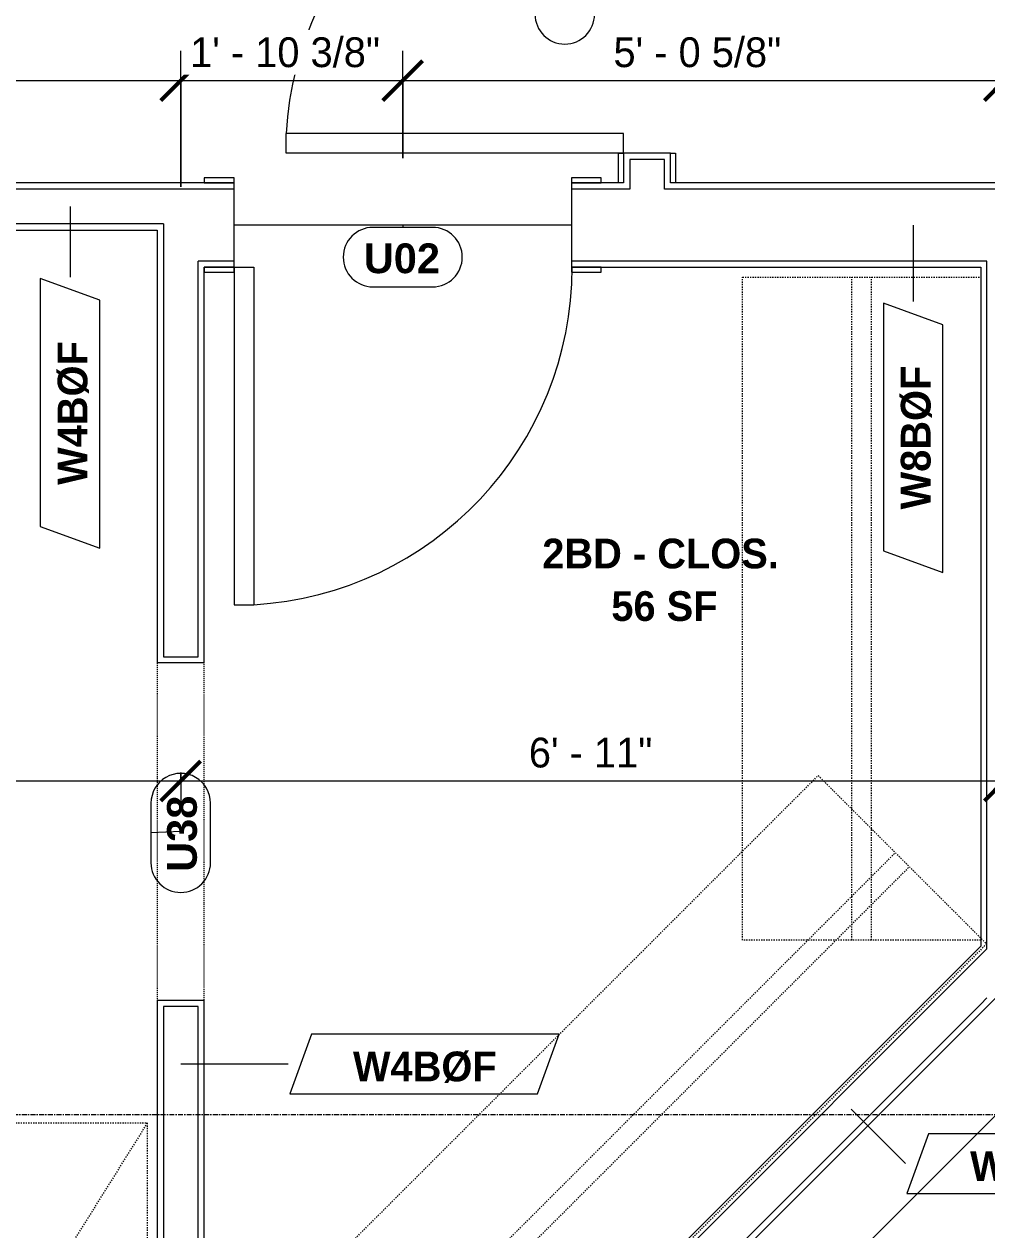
# Model space of a CAD drawing. Header units: inches. Extents: x -4058 to -1781, y 9814 to 12264.
# Drawn here: x -2461.4 to -2364.4, y 11835.6 to 11957.1 of the extents above; entities that cross this region are included whole.
import ezdxf

# ---------------------------------------------------------------- set-up
doc = ezdxf.new("R2010")
doc.units = ezdxf.units.IN
doc.header["$MEASUREMENT"] = 0
for name, pattern in [('Dash', [0.25, 0.125, -0.125]), ('Grid Line 1_2_', [0.875, 0.5, -0.125, 0.125, -0.125]), ('Overhead', [0.15625, 0.09375, -0.0625])]:
    doc.linetypes.add(name, pattern=pattern)
for name, color, linetype, lineweight in [('A-ANNO-DIMS', 211, 'Continuous', 9), ('A-ANNO-DIMS-32', 211, 'Continuous', 9), ('A-AREA-IDEN', 2, 'Continuous', 9), ('A-DETL-GENF-3', 92, 'Overhead', 9), ('A-DETL-MEDM-1', 33, 'Continuous', 9), ('A-DOOR-2', 31, 'Continuous', 9), ('A-DOOR-IDEN', 31, 'Continuous', 9), ('A-FLOR-2', 192, 'Continuous', 9), ('A-GENM', 5, 'Continuous', 9), ('A-GENM-2', 147, 'Dash', 9), ('A-WALL-2', 113, 'Continuous', 9), ('A-WALL-IDEN', 211, 'Continuous', 9), ('I-WALL-4', 2, 'Continuous', 9), ('Q-CASE', 31, 'Continuous', 9), ('Q-CASE-HDLN', 31, 'Dash', 9), ('S-GRID-1', 1, 'Grid Line 1_2_', 9)]:
    doc.layers.add(name, color=color, linetype=linetype, lineweight=lineweight)
doc.styles.add('Arial_B', font='arialbd.ttf', dxfattribs={"height": 3})
doc.styles.add('Century Gothic', font='ufonts.com_century-gothic.ttf', dxfattribs={"height": 3})
doc.styles.add('Century Gothic_B', font='GOTHICB.TTF', dxfattribs={"height": 3})
doc.dimstyles.new('MARKETING_DIMENSION', dxfattribs={"dimscale": 12, "dimtxt": 3.132505, "dimasz": 0.333333, "dimexe": 0.25, "dimexo": 0.166667, "dimgap": 0.041667, "dimtad": 1, "dimdec": 4, "dimrnd": 0.0625, "dimzin": 3, "dimdsep": 46, "dimlunit": 4, "dimtxsty": 'Century Gothic', "dimblk1": 'OBLIQUE', "dimblk2": 'OBLIQUE', "dimsah": 1, "dimcen": 0.09, "dimdle": 0.25, "dimazin": 0, "dimtfac": 1, "dimtdec": 4, "dimtix": 1, "dimtmove": 0, "dimatfit": 3, "dimfxl": 1, "dimtvp": 1, "dimtfill": 1, "dimfrac": 2, "dimtolj": 1, "dimtzin": 0, "dimarcsym": 2})
doc.dimstyles.new('THE_DIMENSION_STRING_4', dxfattribs={"dimscale": 12, "dimtxt": 3.132505, "dimasz": 0.333333, "dimexe": 0.25, "dimexo": 0.166667, "dimgap": 0.041667, "dimtad": 1, "dimdec": 4, "dimrnd": 0.0625, "dimzin": 3, "dimdsep": 46, "dimlunit": 4, "dimtxsty": 'Century Gothic', "dimblk1": 'OBLIQUE', "dimblk2": 'OBLIQUE', "dimsah": 1, "dimcen": 0.09, "dimdle": 0.25, "dimazin": 0, "dimtfac": 1, "dimtdec": 4, "dimtix": 1, "dimtmove": 0, "dimatfit": 3, "dimfxl": 1, "dimtvp": 1, "dimtfill": 1, "dimfrac": 2, "dimtolj": 1, "dimtzin": 0, "dimarcsym": 2})

# ---------------------------------------------------------------- blocks, each defined once
blk = doc.blocks.new('Door-Opening - CLEAR OPENING - 34_ x 80_-3928388-UNITS PLANS - 3RD FLOOR')
at = {"layer": 'A-DETL-GENF-3'}
for p, q in [((16.68, 2.37), (-17.32, 2.37)), ((-17.32, -2.38), (16.68, -2.38))]:
    blk.add_line(p, q, dxfattribs=at)
at = {"layer": 'A-DETL-MEDM-1'}
for p, q in [((-17.32, 2.37), (-17.32, -2.38)), ((16.68, -2.38), (16.68, 2.37))]:
    blk.add_line(p, q, dxfattribs=at)
blk = doc.blocks.new('OD_CW_Closet - OD_CW_Closet-3809433-UNITS PLANS - 3RD FLOOR')
at = {"layer": 'Q-CASE-HDLN'}
for p, q in [((0.74, -24), (0.74, 0)), ((0.74, 0), (67.55, 0)), ((67.55, 0), (67.55, -24)), ((0.74, -11), (67.55, -11)), ((0.74, -13), (67.55, -13)), ((67.55, -24), (0.74, -24))]:
    blk.add_line(p, q, dxfattribs=at)
blk = doc.blocks.new('OD_CW_Closet - OD_CW_Closet-3810279-UNITS PLANS - 3RD FLOOR')
at = {"layer": 'Q-CASE-HDLN'}
for p, q in [((0.74, -24), (0.74, 0)), ((0.74, 0), (87.24, 0)), ((87.24, 0), (87.24, -24)), ((0.74, -11), (87.24, -11)), ((0.74, -13), (87.24, -13)), ((87.24, -24), (0.74, -24))]:
    blk.add_line(p, q, dxfattribs=at)
blk = doc.blocks.new('SWING - SINGLE - FLUSH - SWING - FLUSH - 2-10 x 6-8 - PRIVACY-4202135-UNITS PLANS - 3RD FLOOR')
at = {"layer": 'A-DOOR-2'}
for p, q in [((15, 4.25), (15, 38.26)), ((17, 38.26), (15, 38.26)), ((17, 4.25), (17, 38.26)), ((-17, 4.75), (-20, 4.75)), ((-20, 4.75), (-20, 4.25)), ((-20, 4.25), (-17, 4.25)), ((-17, 4.25), (-17, 4.75)), ((17, 4.25), (15, 4.25)), ((20, 4.75), (17, 4.75)), ((17, 4.75), (17, 4.25)), ((17, 4.25), (20, 4.25)), ((20, 4.25), (20, 4.75)), ((-17, -4.25), (-20, -4.25)), ((-20, -4.25), (-20, -4.75)), ((-20, -4.75), (-17, -4.75)), ((-17, -4.75), (-17, -4.25)), ((20, -4.25), (17, -4.25)), ((17, -4.25), (17, -4.75)), ((17, -4.75), (20, -4.75)), ((20, -4.75), (20, -4.25))]:
    blk.add_line(p, q, dxfattribs=at)
blk.add_arc((17, 4.25), 34.07, 93.3657, 180, dxfattribs=at)
blk = doc.blocks.new('ADA Clearances - 30_x48_-V33-UNITS PLANS - 3RD FLOOR')
at = {"layer": 'A-GENM-2'}
for p, q in [((15, 24), (-15, -24)), ((-15, 24), (15, -24)), ((-15, 17.37), (-15, 24)), ((-15, 24), (15, 24)), ((15, 24), (15, -24)), ((-15, -24), (-15, 13)), ((15, -24), (-15, -24))]:
    blk.add_line(p, q, dxfattribs=at)
blk = doc.blocks.new('SWING - SINGLE - FLUSH - SWING - FLUSH - 2-10 x 6-8 - PRIVACY-4202130-UNITS PLANS - 3RD FLOOR')
at = {"layer": 'A-DOOR-2'}
for p, q in [((-20, 2.37), (-20, 2.87)), ((-20, 2.87), (-17, 2.87)), ((-17, 2.87), (-17, 2.37)), ((17, 2.37), (17, 2.87)), ((17, 2.87), (20, 2.87)), ((20, 2.87), (20, 2.37)), ((-17, 2.37), (-20, 2.37)), ((20, 2.37), (17, 2.37)), ((-20, -2.38), (-17, -2.38)), ((-20, -2.88), (-20, -2.38)), ((-17, -2.38), (-17, -2.88)), ((15, -2.38), (15, -36.38)), ((17, -2.38), (15, -2.38)), ((17, -2.38), (17, -36.38)), ((17, -2.38), (20, -2.38)), ((17, -2.88), (17, -2.38)), ((20, -2.38), (20, -2.88)), ((-17, -2.88), (-20, -2.88)), ((20, -2.88), (17, -2.88)), ((17, -36.38), (15, -36.38))]:
    blk.add_line(p, q, dxfattribs=at)
blk.add_arc((17, -2.38), 34.07, 180, 266.6343, dxfattribs=at)
blk = doc.blocks.new('DIMBLOCK839-UNITS PLANS - 3RD FLOOR')
at = {"layer": 'A-ANNO-DIMS-32'}
for p, q in [((-2445.62, 11940.74), (-2445.62, 11954.44)), ((-2522.81, 11952.27), (-2522.81, 11948.44)), ((-2522.81, 11951.44), (-2522.81, 11952.27)), ((-2525.81, 11951.44), (-2445.62, 11951.44)), ((-2445.62, 11951.44), (-2445.62, 11940.74))]:
    blk.add_line(p, q, dxfattribs=at)
at = {"layer": 'A-ANNO-DIMS-32', "lineweight": 50}
for p, q in [((-2522.81, 11951.44), (-2520.81, 11953.44)), ((-2445.62, 11951.44), (-2443.62, 11953.44)), ((-2522.81, 11951.44), (-2524.81, 11949.44)), ((-2445.62, 11951.44), (-2447.62, 11949.44))]:
    blk.add_line(p, q, dxfattribs=at)
at = {"layer": 'A-ANNO-DIMS-32', "color": 0, "insert": (-2494.46, 11955.79), "char_height": 3, "width": 24.5827, "attachment_point": 1, "line_spacing_factor": 0.984502, "style": 'Century Gothic', "bg_fill": 3, "box_fill_scale": 1.25, "bg_fill_color": 256, "bg_fill_true_color": 13158600, "bg_fill_transparency": 0}
blk.add_mtext('6\' - 5 3/16"', dxfattribs=at)
blk = doc.blocks.new('_Oblique')
at = {"color": 0, "linetype": 'ByBlock', "lineweight": -2}
blk.add_line((-0.5, -0.5), (0.5, 0.5), dxfattribs=at)
blk = doc.blocks.new('DIMBLOCK840-UNITS PLANS - 3RD FLOOR')
at = {"layer": 'A-ANNO-DIMS-32'}
for p, q in [((-2445.62, 11940.74), (-2445.62, 11954.44)), ((-2423.25, 11943.61), (-2423.25, 11954.44)), ((-2445.62, 11951.44), (-2423.25, 11951.44)), ((-2445.62, 11951.44), (-2445.62, 11940.74)), ((-2423.25, 11951.44), (-2423.25, 11943.61))]:
    blk.add_line(p, q, dxfattribs=at)
at = {"layer": 'A-ANNO-DIMS-32', "lineweight": 50}
for p, q in [((-2445.62, 11951.44), (-2443.62, 11953.44)), ((-2423.25, 11951.44), (-2421.25, 11953.44)), ((-2445.62, 11951.44), (-2447.62, 11949.44)), ((-2423.25, 11951.44), (-2425.25, 11949.44))]:
    blk.add_line(p, q, dxfattribs=at)
at = {"layer": 'A-ANNO-DIMS-32', "color": 0, "insert": (-2444.68, 11955.79), "char_height": 3, "width": 24.5827, "attachment_point": 1, "line_spacing_factor": 0.984502, "style": 'Century Gothic', "bg_fill": 3, "box_fill_scale": 1.25, "bg_fill_color": 256, "bg_fill_true_color": 13158600, "bg_fill_transparency": 0}
blk.add_mtext('1\' - 10 3/8"', dxfattribs=at)
blk = doc.blocks.new('DIMBLOCK841-UNITS PLANS - 3RD FLOOR')
at = {"layer": 'A-ANNO-DIMS-32'}
for p, q in [((-2423.25, 11943.61), (-2423.25, 11954.44)), ((-2362.62, 11938.86), (-2362.62, 11954.44)), ((-2423.25, 11951.44), (-2359.62, 11951.44)), ((-2423.25, 11951.44), (-2423.25, 11943.61)), ((-2362.62, 11951.44), (-2362.62, 11938.86))]:
    blk.add_line(p, q, dxfattribs=at)
at = {"layer": 'A-ANNO-DIMS-32', "lineweight": 50}
for p, q in [((-2423.25, 11951.44), (-2421.25, 11953.44)), ((-2362.62, 11951.44), (-2360.62, 11953.44)), ((-2423.25, 11951.44), (-2425.25, 11949.44)), ((-2362.62, 11951.44), (-2364.62, 11949.44))]:
    blk.add_line(p, q, dxfattribs=at)
at = {"layer": 'A-ANNO-DIMS-32', "color": 0, "insert": (-2402.01, 11955.79), "char_height": 3, "width": 21.7784, "attachment_point": 1, "line_spacing_factor": 0.984502, "style": 'Century Gothic', "bg_fill": 3, "box_fill_scale": 1.25, "bg_fill_color": 256, "bg_fill_true_color": 13158600, "bg_fill_transparency": 0}
blk.add_mtext('5\' - 0 5/8"', dxfattribs=at)
blk = doc.blocks.new('DIMBLOCK845-UNITS PLANS - 3RD FLOOR')
at = {"layer": 'A-ANNO-DIMS-32'}
for p, q in [((-2361.21, 11861.03), (-2353.28, 11853.11)), ((-2355.41, 11855.23), (-2361.21, 11861.03)), ((-2418.16, 11792.48), (-2353.28, 11857.35)), ((-2424.33, 11798.65), (-2416.04, 11790.36)), ((-2418.16, 11792.48), (-2424.33, 11798.65))]:
    blk.add_line(p, q, dxfattribs=at)
at = {"layer": 'A-ANNO-DIMS-32', "lineweight": 50}
for p, q in [((-2355.41, 11855.23), (-2355.41, 11858.06)), ((-2355.41, 11855.23), (-2355.41, 11852.4)), ((-2418.16, 11792.48), (-2418.16, 11795.31)), ((-2418.16, 11792.48), (-2418.16, 11789.65))]:
    blk.add_line(p, q, dxfattribs=at)
at = {"layer": 'A-ANNO-DIMS-32', "color": 0, "insert": (-2396.27, 11820.51), "char_height": 3, "width": 21.7784, "attachment_point": 1, "rotation": 45, "line_spacing_factor": 0.984502, "style": 'Century Gothic', "bg_fill": 3, "box_fill_scale": 1.25, "bg_fill_color": 256, "bg_fill_true_color": 13158600, "bg_fill_transparency": 0}
blk.add_mtext('7\' - 4 3/4"', dxfattribs=at)
blk = doc.blocks.new('Wall Tag - Arch Wall-3956453-UNITS PLANS - 3RD FLOOR')
at = {"layer": 'A-WALL-IDEN'}
for p, q in [((-0.3561, 0.0937), (-0.4244, -0.0937)), ((0.4244, 0.0937), (-0.3561, 0.0937)), ((0.3561, -0.0937), (0.4244, 0.0937)), ((-0.4244, -0.0937), (0.3561, -0.0937))]:
    blk.add_line(p, q, dxfattribs=at)
blk = doc.blocks.new('Door Tag - Type Mark-2601225-UNITS PLANS - 3RD FLOOR')
at = {"layer": 'A-DOOR-IDEN'}
for p, q in [((0.09375, 0.09375), (-0.09375, 0.09375)), ((-0.09375, -0.09375), (0.09375, -0.09375))]:
    blk.add_line(p, q, dxfattribs=at)
for centre, start, end in [((-0.09375, 0), 90, 270), ((0.09375, 0), 270, 90)]:
    blk.add_arc(centre, 0.09375, start, end, dxfattribs=at)
blk = doc.blocks.new('DIMBLOCK1221-UNITS PLANS - 3RD FLOOR')
at = {"layer": 'A-ANNO-DIMS-32'}
for p, q in [((-2522.81, 11934.36), (-2522.81, 11877.85)), ((-2522.81, 11880.85), (-2522.81, 11934.36)), ((-2445.62, 11881.68), (-2445.62, 11877.85)), ((-2445.62, 11880.85), (-2445.62, 11881.68)), ((-2525.81, 11880.85), (-2445.62, 11880.85))]:
    blk.add_line(p, q, dxfattribs=at)
at = {"layer": 'A-ANNO-DIMS-32', "lineweight": 50}
for p, q in [((-2522.81, 11880.85), (-2520.81, 11882.85)), ((-2445.62, 11880.85), (-2443.62, 11882.85)), ((-2522.81, 11880.85), (-2524.81, 11878.85)), ((-2445.62, 11880.85), (-2447.62, 11878.85))]:
    blk.add_line(p, q, dxfattribs=at)
at = {"layer": 'A-ANNO-DIMS-32', "color": 0, "insert": (-2494.46, 11885.2), "char_height": 3, "width": 24.5827, "attachment_point": 1, "line_spacing_factor": 0.984502, "style": 'Century Gothic', "bg_fill": 3, "box_fill_scale": 1.25, "bg_fill_color": 256, "bg_fill_true_color": 13158600, "bg_fill_transparency": 0}
blk.add_mtext('6\' - 5 3/16"', dxfattribs=at)
blk = doc.blocks.new('DIMBLOCK1222-UNITS PLANS - 3RD FLOOR')
at = {"layer": 'A-ANNO-DIMS-32', "lineweight": 50}
for p, q in [((-2445.62, 11880.85), (-2443.62, 11882.85)), ((-2362.62, 11880.85), (-2360.62, 11882.85)), ((-2445.62, 11880.85), (-2447.62, 11878.85)), ((-2362.62, 11880.85), (-2364.62, 11878.85))]:
    blk.add_line(p, q, dxfattribs=at)
at = {"layer": 'A-ANNO-DIMS-32'}
for p, q in [((-2445.62, 11881.68), (-2445.62, 11877.85)), ((-2445.62, 11880.85), (-2445.62, 11881.68)), ((-2362.62, 11881.68), (-2362.62, 11877.85)), ((-2362.62, 11880.85), (-2362.62, 11881.68)), ((-2445.62, 11880.85), (-2359.62, 11880.85))]:
    blk.add_line(p, q, dxfattribs=at)
at = {"layer": 'A-ANNO-DIMS-32', "color": 0, "insert": (-2410.54, 11885.2), "char_height": 3, "width": 15.394, "attachment_point": 1, "line_spacing_factor": 0.984502, "style": 'Century Gothic', "bg_fill": 3, "box_fill_scale": 1.25, "bg_fill_color": 256, "bg_fill_true_color": 13158600, "bg_fill_transparency": 0}
blk.add_mtext('6\' - 11"', dxfattribs=at)

msp = doc.modelspace()

# ---------------------------------------------------------------- linework, layer by layer
at = {"layer": 'A-DOOR-IDEN'}
msp.add_line((-2445.62374, 11875.7394), (-2448.62374, 11875.59975), dxfattribs=at)
at = {"layer": 'A-FLOR-2'}
msp.add_line((-2406.24874, 11936.8644), (-2440.24874, 11936.8644), dxfattribs=at)
at = {"layer": 'A-WALL-2'}
for p, q in [((-2396.24874, 11944.1144), (-2400.99874, 11944.1144)), ((-2400.99874, 11944.1144), (-2400.99874, 11941.1144)), ((-2396.87374, 11943.4894), (-2400.37374, 11943.4894)), ((-2400.37374, 11943.4894), (-2400.37374, 11940.4894)), ((-2396.87374, 11940.4894), (-2396.87374, 11943.4894)), ((-2396.24874, 11941.1144), (-2396.24874, 11944.1144)), ((-2443.24874, 11941.1144), (-2518.37374, 11941.1144)), ((-2360.24874, 11941.1144), (-2364.99874, 11941.1144)), ((-2440.24874, 11940.4894), (-2518.37374, 11940.4894)), ((-2400.37374, 11940.4894), (-2406.24874, 11940.4894)), ((-2360.87374, 11940.4894), (-2396.87374, 11940.4894)), ((-2447.37374, 11936.9894), (-2518.37374, 11936.9894)), ((-2517.36915, 11936.3644), (-2447.99874, 11936.3644)), ((-2447.99874, 11936.3644), (-2447.99874, 11892.7394)), ((-2447.37374, 11936.9894), (-2447.37374, 11893.3644)), ((-2443.87374, 11893.3644), (-2443.87374, 11933.2394)), ((-2440.24874, 11933.2394), (-2443.87374, 11933.2394)), ((-2443.24874, 11892.7394), (-2443.24874, 11932.6144)), ((-2364.37374, 11933.2394), (-2406.24874, 11933.2394)), ((-2364.99874, 11932.6144), (-2364.99874, 11864.17428)), ((-2364.37374, 11863.91539), (-2364.37374, 11933.2394)), ((-2447.37374, 11893.3644), (-2443.87374, 11893.3644)), ((-2364.99874, 11857.45676), (-2345.45859, 11876.99691)), ((-2364.99874, 11864.17428), (-2425.74759, 11803.42543)), ((-2364.37374, 11863.91539), (-2425.74759, 11802.54154)), ((-2459.24517, 11764.09421), (-2364.99874, 11858.34065)), ((-2447.99874, 11858.7394), (-2447.99874, 11818.95906)), ((-2443.24874, 11820.92658), (-2443.24874, 11858.7394)), ((-2364.37374, 11858.96565), (-2364.99874, 11858.34065)), ((-2459.24517, 11763.21032), (-2364.99874, 11857.45676)), ((-2447.37374, 11858.1144), (-2447.37374, 11819.21795)), ((-2443.87374, 11858.1144), (-2447.37374, 11858.1144)), ((-2443.87374, 11820.66769), (-2443.87374, 11858.1144))]:
    msp.add_line(p, q, dxfattribs=at)
at = {"layer": 'A-WALL-IDEN'}
msp.add_line((-2445.62374, 11852.31666), (-2434.78058, 11852.31666), dxfattribs=at)
at = {"layer": 'I-WALL-4'}
for p, q in [((-2440.24874, 11941.1144), (-2443.24874, 11941.1144)), ((-2440.24874, 11932.6144), (-2440.24874, 11941.1144)), ((-2400.99874, 11941.1144), (-2406.24874, 11941.1144)), ((-2406.24874, 11941.1144), (-2406.24874, 11932.6144)), ((-2364.99874, 11941.1144), (-2396.24874, 11941.1144)), ((-2443.24874, 11932.6144), (-2440.24874, 11932.6144)), ((-2406.24874, 11932.6144), (-2364.99874, 11932.6144))]:
    msp.add_line(p, q, dxfattribs=at)

# ---------------------------------------------------------------- block references
at = {"layer": 'A-DOOR-2'}
for name, p, rotation in [('SWING - SINGLE - FLUSH - SWING - FLUSH - 2-10 x 6-8 - PRIVACY-4202130-UNITS PLANS - 3RD FLOOR', (-2398.62374, 11961.1144), 269.9999999999487), ('SWING - SINGLE - FLUSH - SWING - FLUSH - 2-10 x 6-8 - PRIVACY-4202135-UNITS PLANS - 3RD FLOOR', (-2423.24874, 11936.8644), 180), ('Door-Opening - CLEAR OPENING - 34_ x 80_-3928388-UNITS PLANS - 3RD FLOOR', (-2445.62374, 11875.41701), 270.0000000000279)]:
    msp.add_blockref(name, p, dxfattribs=dict(at, rotation=rotation))
at = {"layer": 'A-DOOR-IDEN', "xscale": 31.99999999999999, "yscale": 31.99999999999999, "zscale": 31.99999999999999, "rotation": 89.99999999999955}
msp.add_blockref('Door Tag - Type Mark-2601225-UNITS PLANS - 3RD FLOOR', (-2445.62374, 11875.59975), dxfattribs=at)
at = {"layer": 'A-GENM'}
msp.add_blockref('ADA Clearances - 30_x48_-V33-UNITS PLANS - 3RD FLOOR', (-2463.99874, 11822.3644), dxfattribs=at)
at = {"layer": 'A-WALL-IDEN', "xscale": 31.99999999999999, "yscale": 31.99999999999999, "zscale": 31.99999999999999, "rotation": 89.99999999999955}
for p in [(-2456.78379, 11917.89742), (-2371.79935, 11915.42516)]:
    msp.add_blockref('Wall Tag - Arch Wall-3956453-UNITS PLANS - 3RD FLOOR', p, dxfattribs=at)
at = {"layer": 'Q-CASE'}
for name, p, rotation in [('OD_CW_Closet - OD_CW_Closet-3809433-UNITS PLANS - 3RD FLOOR', (-2388.99874, 11864.06541), 90.0000000000329), ('OD_CW_Closet - OD_CW_Closet-3810279-UNITS PLANS - 3RD FLOOR', (-2443.06327, 11819.69783), 45.00000000001427)]:
    msp.add_blockref(name, p, dxfattribs=dict(at, rotation=rotation))

# ---------------------------------------------------------------- texts
at = {"layer": 'A-AREA-IDEN', "char_height": 3, "attachment_point": 1, "style": 'Century Gothic_B'}
for s, insert, width in [('2BD - CLOS.', (-2409.18808, 11905.26351), 29.29), ('56 SF', (-2402.22745, 11899.96637), 12.423)]:
    msp.add_mtext(s, dxfattribs=dict(at, insert=insert, width=width))
at = {"layer": 'A-DOOR-IDEN', "insert": (-2427.18062, 11935.01874), "char_height": 3, "width": 9.393, "attachment_point": 1, "style": 'Arial_B'}
msp.add_mtext('U02', dxfattribs=at)
at = {"layer": 'A-DOOR-IDEN', "insert": (-2447.00359, 11871.66786), "char_height": 3, "width": 9.393, "attachment_point": 1, "rotation": 90, "style": 'Arial_B'}
msp.add_mtext('U38', dxfattribs=at)
at = {"layer": 'A-WALL-IDEN', "char_height": 3, "width": 17.372, "attachment_point": 1, "rotation": 90, "style": 'Century Gothic_B'}
for s, insert in [('W4BØF', (-2458.03133, 11910.6815)), ('W8BØF', (-2373.04688, 11908.20924))]:
    msp.add_mtext(s, dxfattribs=dict(at, insert=insert))

# ---------------------------------------------------------------- next in the draw order: dimensions: what is measured, and where the dimension line sits
at = {"layer": 'A-ANNO-DIMS'}
dim = msp.add_linear_dim(base=(-2445.62374, 11951.4405), p1=(-2522.81124, 11954.26893), p2=(-2445.62374, 11938.7394), dimstyle='THE_DIMENSION_STRING_4', override={"dimpost": '<>', "dimfxl": 78.734215}, dxfattribs=at)
dim.commit()
dim.dimension.update_dxf_attribs({"geometry": 'DIMBLOCK839-UNITS PLANS - 3RD FLOOR', "text_midpoint": (-2484.21749, 11953.68218)})
dim = msp.add_linear_dim(base=(-2355.40599, 11855.23005), p1=(-2425.74759, 11800.06667), p2=(-2362.62374, 11862.44779), angle=45, dimstyle='THE_DIMENSION_STRING_4', override={"dimpost": '<>', "dimfxl": 88.746972}, dxfattribs=at)
dim.commit()
dim.dimension.update_dxf_attribs({"geometry": 'DIMBLOCK845-UNITS PLANS - 3RD FLOOR', "text_midpoint": (-2388.36734, 11825.43891)})

# ---------------------------------------------------------------- next in the draw order: linework, layer by layer
at = {"layer": 'A-WALL-IDEN'}
for p, q in [((-2456.78379, 11938.7394), (-2456.78379, 11931.62913)), ((-2378.06584, 11847.74842), (-2372.58365, 11842.26624))]:
    msp.add_line(p, q, dxfattribs=at)
at = {"layer": 'S-GRID-1'}
msp.add_line((-1781.27288, 11847.1894), (-4041.7795, 11847.1894), dxfattribs=at)

# ---------------------------------------------------------------- next in the draw order: block references
at = {"layer": 'A-WALL-IDEN', "xscale": 31.99999999999999, "yscale": 31.99999999999999, "zscale": 31.99999999999999}
for p in [(-2421.04888, 11852.31666), (-2358.85195, 11842.26624)]:
    msp.add_blockref('Wall Tag - Arch Wall-3956453-UNITS PLANS - 3RD FLOOR', p, dxfattribs=at)

# ---------------------------------------------------------------- next in the draw order: texts
at = {"layer": 'A-WALL-IDEN', "char_height": 3, "width": 17.372, "attachment_point": 1, "style": 'Century Gothic_B'}
for insert in [(-2428.2648, 11853.56419), (-2366.06787, 11843.51377)]:
    msp.add_mtext('W4BØF', dxfattribs=dict(at, insert=insert))

# ---------------------------------------------------------------- next in the draw order: dimensions: what is measured, and where the dimension line sits
at = {"layer": 'A-ANNO-DIMS'}
dim = msp.add_linear_dim(base=(-2423.24874, 11951.4405), p1=(-2445.62374, 11938.7394), p2=(-2423.24874, 11941.6144), dimstyle='THE_DIMENSION_STRING_4', override={"dimpost": '<>', "dimfxl": 22.558951}, dxfattribs=at)
dim.commit()
dim.dimension.update_dxf_attribs({"geometry": 'DIMBLOCK840-UNITS PLANS - 3RD FLOOR', "text_midpoint": (-2434.43624, 11953.68218)})

# ---------------------------------------------------------------- next in the draw order: dimensions: what is measured, and where the dimension line sits
for base, p1, p2, dimstyle, override, picture, middle in [((-2362.62374, 11951.4405), (-2423.24874, 11941.6144), (-2362.62374, 11936.8644), 'THE_DIMENSION_STRING_4', {"dimpost": '<>', "dimfxl": 60.810798}, 'DIMBLOCK841-UNITS PLANS - 3RD FLOOR', (-2392.93624, 11953.68218)), ((-2445.62374, 11880.84981), (-2522.81124, 11936.3644), (-2445.62374, 11883.67823), 'MARKETING_DIMENSION', {"dimpost": '<>', "dimfxl": 93.454491}, 'DIMBLOCK1221-UNITS PLANS - 3RD FLOOR', (-2484.21749, 11883.09148))]:
    dim = msp.add_linear_dim(base=base, p1=p1, p2=p2, dimstyle=dimstyle, override=override, dxfattribs=at)
    dim.commit()
    dim.dimension.update_dxf_attribs({"geometry": picture, "text_midpoint": middle})

# ---------------------------------------------------------------- next in the draw order: linework, layer by layer
at = {"layer": 'A-DOOR-IDEN'}
msp.add_line((-2423.24874, 11936.8644), (-2423.24874, 11936.63888), dxfattribs=at)
at = {"layer": 'A-WALL-IDEN'}
msp.add_line((-2371.79935, 11936.8644), (-2371.79935, 11929.15686), dxfattribs=at)

# ---------------------------------------------------------------- next in the draw order: block references
at = {"layer": 'A-DOOR-IDEN', "xscale": 31.99999999999999, "yscale": 31.99999999999999, "zscale": 31.99999999999999, "rotation": 89.99999999999955}
msp.add_blockref('Door Tag - Type Mark-2601225-UNITS PLANS - 3RD FLOOR', (-2406.91595, 11961.1144), dxfattribs=at)
at = {"layer": 'A-DOOR-IDEN', "xscale": 31.99999999999999, "yscale": 31.99999999999999, "zscale": 31.99999999999999}
msp.add_blockref('Door Tag - Type Mark-2601225-UNITS PLANS - 3RD FLOOR', (-2423.24874, 11933.63888), dxfattribs=at)

# ---------------------------------------------------------------- next in the draw order: dimensions: what is measured, and where the dimension line sits
at = {"layer": 'A-ANNO-DIMS'}
dim = msp.add_linear_dim(base=(-2362.62374, 11880.84981), p1=(-2445.62374, 11883.67823), p2=(-2362.62374, 11883.67823), dimstyle='MARKETING_DIMENSION', override={"dimpost": '<>', "dimfxl": 83}, dxfattribs=at)
dim.commit()
dim.dimension.update_dxf_attribs({"geometry": 'DIMBLOCK1222-UNITS PLANS - 3RD FLOOR', "text_midpoint": (-2404.12374, 11882.92527)})

doc.saveas('drawing.dxf')
